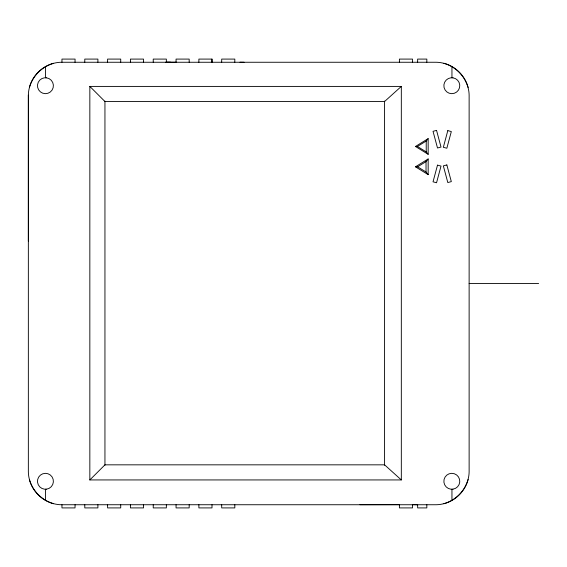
<?xml version="1.0" encoding="UTF-8"?>
<svg xmlns="http://www.w3.org/2000/svg" width="567" height="567" viewBox="0 0 567 567"><rect width="100%" height="100%" fill="white"/><g stroke="black" fill="none" stroke-linecap="round" stroke-linejoin="round"><path stroke-width="0.85" d="M28.35 241.003L28.35 95.164C28.605 77.764 43.865 62.505 61.264 62.257L436.221 62.257C453.621 62.505 468.881 77.764 469.129 95.164L469.129 471.836C468.881 489.236 453.621 504.495 436.221 504.743L61.264 504.743C43.865 504.495 28.605 489.236 28.35 471.836L28.35 95.164M244.072 62.257L239.99 62.207M415.469 146.47L417.411 146.47L426.221 141.034L428.163 138.639L428.163 154.309L415.469 146.47L428.163 138.639M415.469 166.804L417.603 166.804L426.03 161.602L428.163 158.966L428.163 174.643L415.469 166.804L428.163 158.966M89.841 479.937L104.945 464.834L384.582 464.834L401.323 479.937L401.323 86.411L89.841 86.411L89.841 479.937L401.323 479.937M401.323 86.411L384.582 101.514L104.945 101.514L89.841 86.411M166.166 62.25L176.38 62.235M359.946 504.708L399.402 504.651M165.571 62.207L170.525 62.207M469.129 283.5L538.65 283.5M412.521 504.651L417.645 504.743L417.645 507.912L426.831 507.912L426.831 504.743M417.411 146.47L426.221 151.913L428.163 154.309M417.603 166.804L426.03 172.007L428.163 174.643M451.949 67.126L451.949 77.821M451.949 489.179L451.949 499.874M426.831 62.257L426.831 59.088L417.645 59.088L417.645 62.257M426.221 141.034L426.221 151.913M426.03 161.602L426.03 172.007M412.521 62.257L412.521 59.088L399.402 59.088L399.402 62.257M412.521 504.743L412.521 507.912L399.402 507.912L399.402 504.743M384.582 101.103L384.582 465.245M234.802 62.257L234.816 59.088L221.697 59.088L221.697 62.257M234.816 504.743L234.816 507.912L221.697 507.912L221.697 504.743M212.001 62.257L212.001 59.088L198.875 59.088L198.875 62.257M212.001 504.743L212.001 507.912L198.875 507.912L198.875 504.743M211.945 59.088L211.945 62.257M189.18 62.257L189.18 59.088L176.061 59.088L176.061 62.257M189.18 504.743L189.18 507.912L176.061 507.912L176.061 504.743M166.358 62.257L166.358 59.088L153.239 59.088L153.239 62.257M166.358 504.743L166.358 507.912L153.239 507.912L153.239 504.743M143.536 62.257L143.536 59.088L130.417 59.088L130.417 62.257M143.536 504.743L143.536 507.912L130.417 507.912L130.417 504.743M120.721 62.257L120.721 59.088L107.595 59.088L107.595 62.257M120.721 504.743L120.721 507.912L107.595 507.912L107.595 504.743M104.945 101.103L104.945 465.245M97.9 62.257L97.9 59.088L84.781 59.088L84.781 62.257M97.9 504.743L97.9 507.912L84.781 507.912L84.781 504.743M75.021 62.257L75.078 59.088L61.959 59.088L61.959 62.257M75.078 504.743L75.021 507.912L61.959 507.912L61.959 504.743M45.573 67.126L45.573 77.821M45.573 489.179L45.573 499.874M29.364 87.467A34.226 34.226 0 0 1 53.567 63.27M443.911 63.27A34.226 34.226 0 0 1 468.115 87.467M468.115 479.533A34.226 34.226 0 0 1 443.911 503.73M53.567 503.73A34.226 34.226 0 0 1 29.364 479.533M437.504 165.139L433.032 181.816L436.547 182.758L441.013 166.081L437.504 165.139M447.81 130.616L443.344 147.3L446.853 148.235L451.318 131.558L447.81 130.616M436.547 130.375L433.032 131.317L437.504 147.994L441.013 147.059L436.547 130.375M446.853 164.933L443.344 165.876L447.81 182.553L451.318 181.617L446.853 164.933M46.607 489.165L44.531 489.201A7.959 7.959 0 0 1 38.655 477.123A7.959 7.959 0 0 1 52.079 476.904A7.959 7.959 0 0 1 46.607 489.165M452.99 489.165L450.914 489.201A7.959 7.959 0 0 1 445.038 477.123A7.959 7.959 0 0 1 458.462 476.904A7.959 7.959 0 0 1 452.99 489.165M452.99 77.835L450.914 77.799A7.959 7.959 0 0 0 445.038 89.877A7.959 7.959 0 0 0 458.462 90.096A7.959 7.959 0 0 0 452.99 77.835M46.607 77.835L44.531 77.799A7.959 7.959 0 0 0 38.655 89.877A7.959 7.959 0 0 0 52.079 90.096A7.959 7.959 0 0 0 46.607 77.835"/></g></svg>
